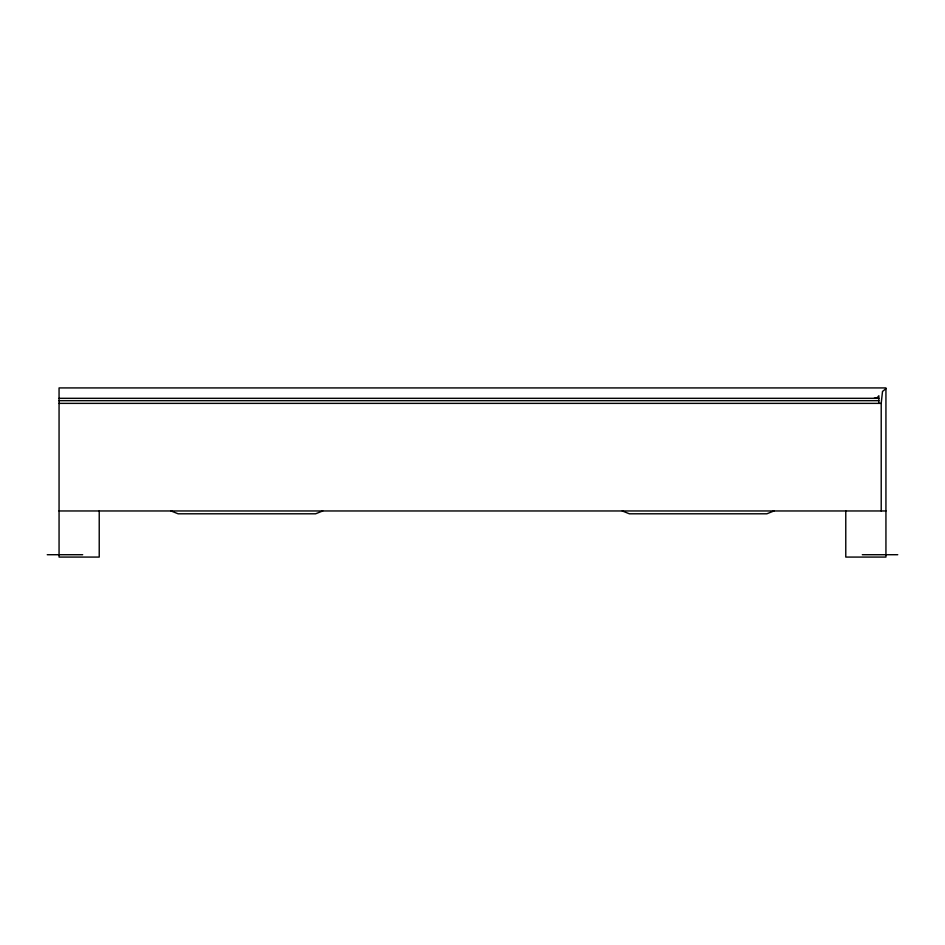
<?xml version="1.0" encoding="UTF-8"?>
<svg xmlns="http://www.w3.org/2000/svg" width="945" height="945" viewBox="0 0 945 945"><rect width="100%" height="100%" fill="white"/><g stroke="black" fill="none" stroke-linecap="round" stroke-linejoin="round"><path stroke-width="1.42" d="M881.212 510.961L881.212 403.373L882.512 391.454L885.937 388.667M322.717 510.961L315.63 513.796L178.132 513.796L171.045 510.961M773.955 510.961L766.867 513.796L629.37 513.796L622.282 510.961M874.125 398.317L877.385 397.526L878.85 395.754L878.85 403.373M59.062 398.317L878.85 398.317M59.062 400.68L878.85 400.68M59.062 403.373L881.212 403.373M59.062 510.961L885.937 510.961M47.25 554.715L82.688 554.715M862.312 554.715L897.75 554.715M845.775 510.961L845.775 557.077L885.937 557.077L885.937 387.922L59.062 387.922L59.062 557.077L99.225 557.077L99.225 510.961"/></g></svg>
